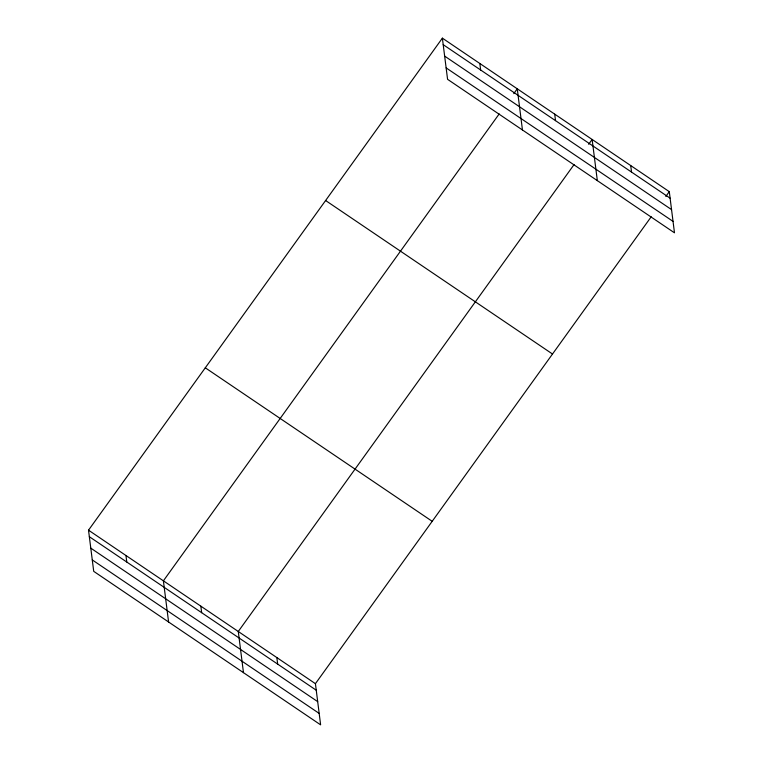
<?xml version="1.0" encoding="UTF-8"?>
<svg xmlns="http://www.w3.org/2000/svg" width="763" height="763" viewBox="0 0 763 763"><rect width="100%" height="100%" fill="white"/><g stroke="black" fill="none" stroke-linecap="round" stroke-linejoin="round"><path stroke-width="1.14" d="M651.211 216.778L315.424 683.677L320.622 724.85L93.715 571.344L88.518 530.18L442.378 38.15L669.285 191.656L674.482 232.82L447.576 79.323L442.378 38.15M499.183 113.935L163.396 580.834L168.594 622.007M513.785 93.639L517.257 88.804L522.455 129.977M574.062 164.589L238.275 631.487L243.473 672.661M588.664 144.293L592.136 139.467L597.334 180.631M665.813 196.482L669.285 191.656M443.208 44.674L670.105 198.18M444.648 56.109L671.554 209.615M446.136 67.888L673.042 221.394M325.601 200.516L552.507 354.022M205.285 367.804L432.192 521.31M88.518 530.18L315.424 683.677M89.338 536.704L316.244 690.21M90.778 548.13L317.685 701.636M92.275 559.918L319.172 713.415M630.715 165.561L631.535 172.085M554.701 114.135L555.521 120.659M479.822 63.482L480.642 70.005M276.845 657.582L277.675 664.106M200.831 606.156L201.661 612.689M125.952 555.502L126.782 562.026"/></g></svg>
